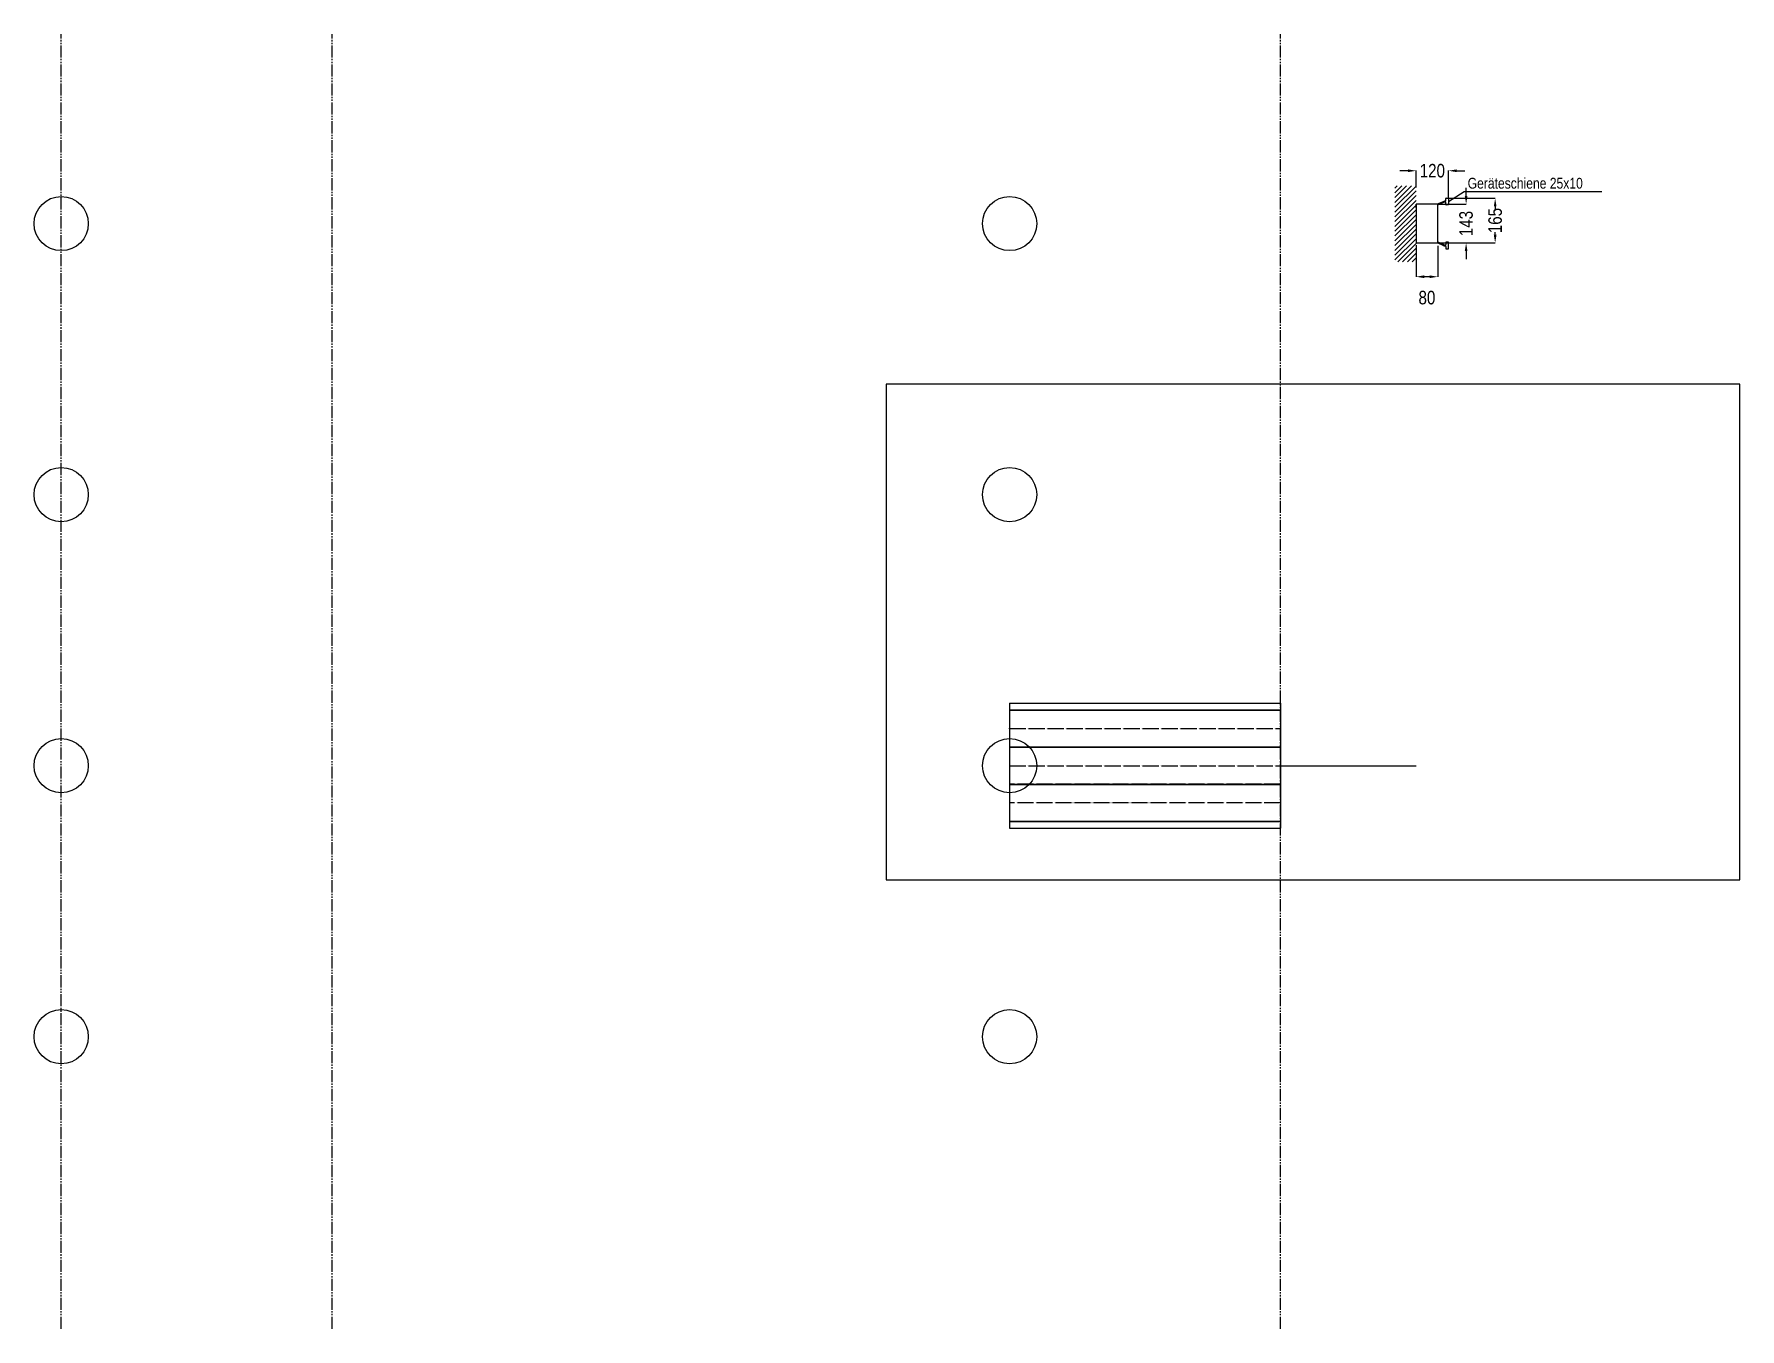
# Model space of a CAD drawing. Header units: millimetres. Extents: x -10007 to 11758, y -1552 to 23632.
# Drawn here: x 5463 to 11758, y 6218 to 10995 of the extents above; entities that cross this region are included whole.
import ezdxf

# ---------------------------------------------------------------- set-up
doc = ezdxf.new("R2010")
doc.units = ezdxf.units.MM
doc.header["$LTSCALE"] = 5
for name, pattern in [('AUSGEZOGEN', [0]), ('CENTER_DASH_DASH', [14, 9, -1, 1, -1, 1, -1]), ('DASHED', [15, 7, -8]), ('DOT_CENTER', [14, 12, -1, 0, -1])]:
    doc.linetypes.add(name, pattern=pattern)
doc.layers.get('0').update_dxf_attribs({"linetype": 'CONTINUOUS'})
doc.layers.get('DEFPOINTS').update_dxf_attribs({"linetype": 'AUSGEZOGEN'})
for name, color, linetype in [('1', 7, 'CONTINUOUS'), ('2', 1, 'DASHED'), ('Einbauten', 1, 'CONTINUOUS'), ('MASSE', 1, 'CONTINUOUS')]:
    doc.layers.add(name, color=color, linetype=linetype)
doc.layers.add('AM_5', color=3, linetype='CONTINUOUS', lineweight=15)
doc.layers.add('Hilfslinie', color=6, linetype='CENTER_DASH_DASH', plot=False)
doc.styles.add('ROMANS', font='ARIALUNI.TTF', dxfattribs={"width": 0.8})
doc.dimstyles.new('1XP1$0', dxfattribs={"dimtxt": 50, "dimasz": 30, "dimexe": 0.5, "dimexo": 0.5, "dimgap": 0.09, "dimtad": 1, "dimdec": 0, "dimzin": 0, "dimdsep": 46, "dimtxsty": 'ROMANS', "dimcen": 0, "dimclrd": 1, "dimclre": 1, "dimclrt": 7, "dimadec": 0, "dimazin": 3, "dimtfac": 1, "dimtdec": 4, "dimtofl": 0, "dimtmove": 0, "dimatfit": 3, "dimfxl": 1, "dimtolj": 1, "dimtzin": 0, "dimarcsym": 0})

# ---------------------------------------------------------------- blocks, each defined once
blk = doc.blocks.new('*D161')
at = {"layer": 'AM_5', "color": 1, "lineweight": -2, "transparency": 16777216}
for p, q in [((10747.7, 10397.3), (10747.7, 10427.3)), ((10643, 10367.3), (10748.2, 10367.3)), ((10643, 10224.3), (10748.2, 10224.3)), ((10747.7, 10194.3), (10747.7, 10164.3))]:
    blk.add_line(p, q, dxfattribs=at)
at = {"layer": 'AM_5', "color": 1, "transparency": 16777216}
for points in [[(10742.7, 10397.3), (10752.7, 10397.3), (10747.7, 10367.3)], [(10742.7, 10194.3), (10752.7, 10194.3), (10747.7, 10224.3)]]:
    blk.add_solid(points, dxfattribs=at)
at = {"layer": 'DEFPOINTS', "color": 0, "transparency": 16777216}
for p in [(10642.5, 10367.3), (10642.5, 10224.3), (10747.7, 10224.3)]:
    blk.add_point(p, dxfattribs=at)
at = {"layer": 'AM_5', "color": 7, "transparency": 16777216, "insert": (10747.7, 10295.8), "char_height": 50, "attachment_point": 5, "rotation": 90, "style": 'ROMANS'}
blk.add_mtext('\\A1;143', dxfattribs=at)
blk = doc.blocks.new('*D162')
at = {"layer": 'AM_5', "color": 1, "lineweight": -2, "transparency": 16777216}
for p, q in [((10563, 10215.8), (10563, 10099.1)), ((10643, 10213.4), (10643, 10099.1)), ((10613, 10099.6), (10593, 10099.6))]:
    blk.add_line(p, q, dxfattribs=at)
at = {"layer": 'AM_5', "color": 1, "transparency": 16777216}
for points in [[(10593, 10104.6), (10593, 10094.6), (10563, 10099.6)], [(10613, 10104.6), (10613, 10094.6), (10643, 10099.6)]]:
    blk.add_solid(points, dxfattribs=at)
at = {"layer": 'DEFPOINTS', "color": 0, "transparency": 16777216}
for p in [(10563, 10216.3), (10643, 10213.9), (10563, 10099.6)]:
    blk.add_point(p, dxfattribs=at)
at = {"layer": 'AM_5', "color": 7, "transparency": 16777216, "insert": (10603, 10022.3), "char_height": 50, "attachment_point": 5, "style": 'ROMANS'}
blk.add_mtext('\\A1;80', dxfattribs=at)
blk = doc.blocks.new('*D163')
at = {"layer": 'AM_5', "color": 1, "lineweight": -2, "transparency": 16777216}
for p, q in [((10533, 10490.6), (10503, 10490.6)), ((10563, 10428.7), (10563, 10491.1)), ((10683, 10388.1), (10683, 10491.1)), ((10713, 10490.6), (10743, 10490.6))]:
    blk.add_line(p, q, dxfattribs=at)
at = {"layer": 'AM_5', "color": 1, "transparency": 16777216}
for points in [[(10533, 10495.6), (10533, 10485.6), (10563, 10490.6)], [(10713, 10495.6), (10713, 10485.6), (10683, 10490.6)]]:
    blk.add_solid(points, dxfattribs=at)
at = {"layer": 'DEFPOINTS', "color": 0, "transparency": 16777216}
for p in [(10683, 10490.6), (10563, 10428.2), (10683, 10387.6)]:
    blk.add_point(p, dxfattribs=at)
at = {"layer": 'AM_5', "color": 7, "transparency": 16777216, "insert": (10623, 10490.6), "char_height": 50, "attachment_point": 5, "style": 'ROMANS'}
blk.add_mtext('\\A1;120', dxfattribs=at)
blk = doc.blocks.new('*D141')
at = {"layer": 'AM_5', "color": 1, "lineweight": -2, "transparency": 16777216}
for p, q in [((10678.5, 10389.3), (10855.4, 10389.3)), ((10854.9, 10359.3), (10854.9, 10349.3)), ((10854.9, 10254.3), (10854.9, 10264.3)), ((10643, 10224.3), (10855.4, 10224.3))]:
    blk.add_line(p, q, dxfattribs=at)
at = {"layer": 'AM_5', "color": 1, "transparency": 16777216}
for points in [[(10849.9, 10359.3), (10859.9, 10359.3), (10854.9, 10389.3)], [(10849.9, 10254.3), (10859.9, 10254.3), (10854.9, 10224.3)]]:
    blk.add_solid(points, dxfattribs=at)
at = {"layer": 'DEFPOINTS', "color": 0, "transparency": 16777216}
for p in [(10678, 10389.3), (10642.5, 10224.3), (10854.9, 10224.3)]:
    blk.add_point(p, dxfattribs=at)
at = {"layer": 'AM_5', "color": 7, "transparency": 16777216, "insert": (10854.9, 10306.8), "char_height": 50, "attachment_point": 5, "rotation": 90, "style": 'ROMANS'}
blk.add_mtext('\\A1;165', dxfattribs=at)
blk = doc.blocks.new('IV2-3fach-GS')
for p, q in [((-823.9, 420.5), (176.1, 420.5)), ((-823.9, 420.5), (-823.9, -40.5)), ((-823.9, 395.5), (176.1, 395.5)), ((-823.9, 394.9), (176.1, 394.9)), ((176.1, 420.5), (176.1, -40.5)), ((-823.9, 259), (176.1, 259)), ((-823.9, 258), (176.1, 258)), ((-823.9, 122), (176.1, 122)), ((-823.9, 121), (176.1, 121)), ((-823.9, -15), (176.1, -15)), ((-823.9, -15.5), (176.1, -15.5)), ((-823.9, -40.5), (176.1, -40.5))]:
    blk.add_line(p, q)
at = {"layer": '2'}
blk.add_point((-823.9, 327), dxfattribs=at)
at = {"layer": 'Hilfslinie', "linetype": 'DOT_CENTER'}
for p, q in [((-823.9, 327), (176.1, 327)), ((176.1, 258.5), (-823.9, 258.5)), ((-823.9, 190), (176.1, 190)), ((176.1, 121.5), (-823.9, 121.5)), ((176.1, 53), (-823.9, 53))]:
    blk.add_line(p, q, dxfattribs=at)
blk = doc.blocks.new('IV2_3z_2GS')
blk.add_blockref('IV2-3fach-GS', (823.9, -190))

msp = doc.modelspace()

# ---------------------------------------------------------------- hatches: boundary and pattern name
at = {"layer": '2'}
h = msp.add_hatch(dxfattribs=at)
h.set_pattern_fill('ANSI31', color=1, scale=100, style=0)
h.set_pattern_definition([(45, (8975.178, 9412.155), (-8.838835, 8.838835), [])])
h.paths.add_polyline_path([(10563, 10434.9), (10484.7, 10434.9), (10484.7, 10154.9), (10563, 10154.9)])

# ---------------------------------------------------------------- linework, layer by layer
msp.add_line((10063, 8295.2), (10563, 8295.2))
msp.add_lwpolyline([(10563.5, 10224.3), (10642.5, 10224.3, 0.414214), (10643, 10224.8), (10643, 10366.8, 0.414214), (10642.5, 10367.3), (10563.5, 10367.3, 0.414214), (10563, 10366.8), (10563, 10224.8, 0.414214)], format="xyb", close=True)
msp.add_lwpolyline([(8608, 7875), (11758, 7875), (11758, 9703), (8608, 9703)], close=True)
at = {"color": 6}
for centre in [(5563, 10295.8), (9063, 10295.8), (5563, 9295.8), (9063, 9295.8), (5563, 8295.8), (9063, 8295.8), (5563, 7295.8), (9063, 7295.8)]:
    msp.add_circle(centre, 100, dxfattribs=at)
at = {"layer": '1', "color": 7, "linetype": 'CONTINUOUS'}
for p, q in [((10673, 10380.3), (10673, 10388.8)), ((10673.5, 10389.3), (10682.5, 10389.3)), ((10683, 10388.8), (10683, 10364.8)), ((10563, 10353.3), (10563, 10366.8)), ((10640.3, 10367.3), (10563.5, 10367.3)), ((10666.1, 10374.5), (10644, 10364.7)), ((10665.4, 10377.5), (10644.3, 10368.2)), ((10671, 10378.3), (10669.5, 10378.3)), ((10671, 10375.3), (10670.1, 10375.3)), ((10673, 10364.8), (10673, 10373.3)), ((10682.5, 10364.3), (10673.5, 10364.3)), ((10666.1, 10217.2), (10644, 10226.9)), ((10665.4, 10214.2), (10644.3, 10223.5)), ((10671, 10213.3), (10669.5, 10213.3)), ((10671, 10216.3), (10670.1, 10216.3)), ((10673, 10226.8), (10673, 10218.3)), ((10673, 10211.3), (10673, 10202.8)), ((10682.5, 10227.3), (10673.5, 10227.3)), ((10673.5, 10202.3), (10682.5, 10202.3)), ((10683, 10202.8), (10683, 10226.8))]:
    msp.add_line(p, q, dxfattribs=at)
for centre, radius, start, end in [((10673.5, 10388.8), 0.5, 90, 180), ((10682.5, 10388.8), 0.5, 0, 90), ((10563.5, 10366.8), 0.5, 90, 180), ((10640.3, 10377.3), 10, 270, 293.74949), ((10641.9, 10369.3), 5, 282.13834, 293.74949), ((10669.5, 10368.3), 10, 90, 113.74949), ((10670.1, 10365.3), 10, 90, 113.74949), ((10671, 10380.3), 2, 270, 0), ((10671, 10373.3), 2, 0, 90), ((10673.5, 10364.8), 0.5, 180, 270), ((10682.5, 10364.8), 0.5, 270, 0), ((10640.3, 10214.3), 10, 66.25051, 90), ((10641.9, 10222.3), 5, 66.25051, 77.86166), ((10669.5, 10223.3), 10, 246.25051, 270), ((10670.1, 10226.3), 10, 246.25051, 270), ((10671, 10218.3), 2, 270, 0), ((10671, 10211.3), 2, 0, 90), ((10673.5, 10226.8), 0.5, 90, 180), ((10673.5, 10202.8), 0.5, 180, 270), ((10682.5, 10226.8), 0.5, 0, 90), ((10682.5, 10202.8), 0.5, 270, 0)]:
    msp.add_arc(centre, radius, start, end, dxfattribs=at)
at = {"layer": 'Hilfslinie'}
for p, q in [((5563, 6218), (5563, 10994.7)), ((6563, 6218), (6563, 10994.7)), ((10063, 6218), (10063, 10994.7))]:
    msp.add_line(p, q, dxfattribs=at)
at = {"layer": 'MASSE'}
for p, q in [((10740.2, 10412.9), (10683, 10376.2)), ((11248.4, 10412.9), (10740.2, 10412.9))]:
    msp.add_line(p, q, dxfattribs=at)

# ---------------------------------------------------------------- block references
msp.add_blockref('IV2_3z_2GS', (9063, 8295.8))

# ---------------------------------------------------------------- texts
at = {"layer": 'Einbauten', "color": 7, "style": 'ROMANS', "width": 0.8}
msp.add_text('Geräteschiene 25x10', height=40, dxfattribs=at).set_placement((10753.4, 10424.6))

# ---------------------------------------------------------------- dimensions: what is measured, and where the dimension line sits
at = {"layer": 'AM_5'}
dim = msp.add_linear_dim(base=(10683, 10490.6), p1=(10563, 10428.2), p2=(10683, 10387.6), dimstyle='1XP1$0', override={"dimpost": '<>', "dimsd1": 0, "dimsd2": 0}, dxfattribs=at)
dim.commit()
dim.dimension.update_dxf_attribs({"geometry": '*D163', "text_midpoint": (10623, 10490.6)})
for base, p1, picture, middle in [((10747.7, 10224.3), (10642.5, 10367.3), '*D161', (10747.7, 10295.8)), ((10854.9, 10224.3), (10678, 10389.3), '*D141', (10854.9, 10306.8))]:
    dim = msp.add_linear_dim(base=base, p1=p1, p2=(10642.5, 10224.3), angle=90, dimstyle='1XP1$0', override={"dimpost": '<>', "dimsd1": 0, "dimsd2": 0}, dxfattribs=at)
    dim.commit()
    dim.dimension.update_dxf_attribs({"geometry": picture, "text_midpoint": middle})
at = {"layer": 'AM_5', "color": 1}
dim = msp.add_linear_dim(base=(10563, 10099.6), p1=(10643, 10213.9), p2=(10563, 10216.3), dimstyle='1XP1$0', override={"dimpost": '<>', "dimsd1": 0, "dimsd2": 0, "dimclrt": 7}, dxfattribs=at)
dim.commit()
dim.dimension.update_dxf_attribs({"geometry": '*D162', "text_midpoint": (10603, 10022.3)})

doc.saveas('drawing.dxf')
